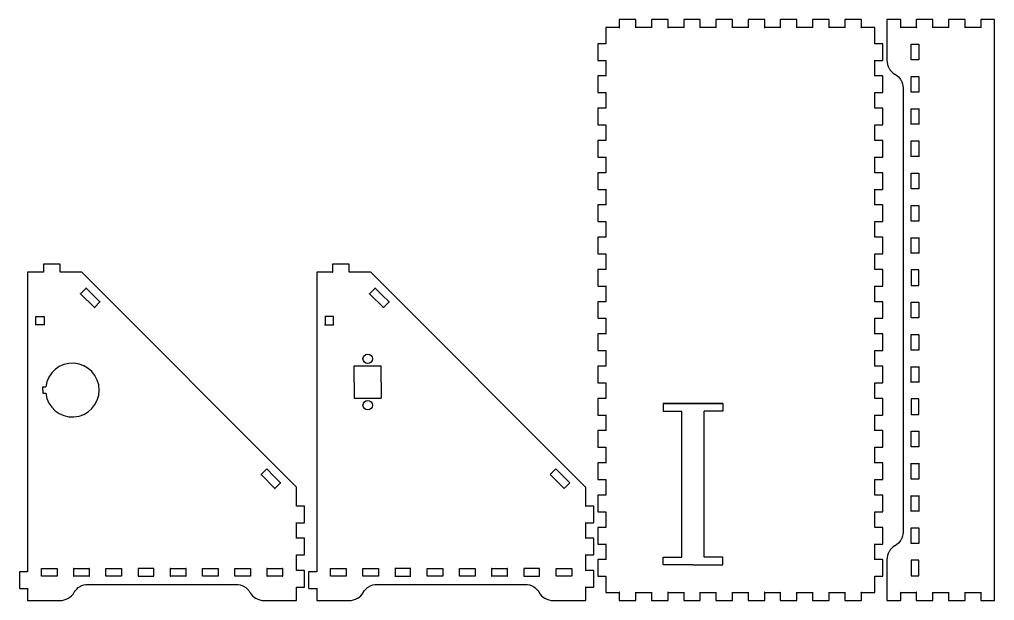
# Model space of a CAD drawing. Header units: millimetres. Extents: x 10 to 778, y 22 to 238.
# Drawn here: x 10.3 to 373.5, y 21.7 to 237.9 of the extents above; entities that cross this region are included whole.
import ezdxf

# ---------------------------------------------------------------- set-up
doc = ezdxf.new("R2010")
doc.units = ezdxf.units.MM
doc.layers.get('0').update_dxf_attribs({"linetype": 'CONTINUOUS'})

msp = doc.modelspace()

# ---------------------------------------------------------------- linework, layer by layer
for p, q in [((135, 109.07), (145, 109.07)), ((135, 103), (135, 109.07)), ((145, 103), (145, 109.07)), ((135, 103), (135, 97.02)), ((145, 103), (145, 97.02)), ((19, 100), (19, 101.2)), ((19, 101.2), (20.07, 101.2)), ((19, 99.98), (19, 100.02)), ((19, 100), (19, 98.8)), ((19, 98.8), (20.07, 98.8)), ((134.93, 97.02), (145, 97.02)), ((250, 95), (272.3, 95)), ((250, 95), (250, 92.2)), ((272.3, 95), (250, 95)), ((272.3, 95), (272.3, 92.2)), ((250, 92.2), (257, 92.2)), ((257, 37.8), (257, 92.2)), ((265.3, 37.8), (265.3, 92.2)), ((272.3, 92.2), (265.3, 92.2)), ((250, 35), (250, 37.8)), ((250, 37.8), (257, 37.8)), ((272.3, 37.8), (265.3, 37.8)), ((272.3, 35), (272.3, 37.8)), ((261.15, 35), (250, 35)), ((261.15, 35), (272.3, 35))]:
    msp.add_line(p, q)
for points in [[(228.7, 186.7), (228.7, 180.9), (225.8, 180.9), (225.78, 180.9), (225.73, 180.87), (225.7, 180.82), (225.7, 180.8), (225.7, 174.8), (225.7, 174.78), (225.73, 174.73), (225.78, 174.7), (225.8, 174.7), (228.7, 174.7), (228.7, 168.9), (225.8, 168.9), (225.78, 168.9), (225.73, 168.87), (225.7, 168.82), (225.7, 168.8), (225.7, 162.8), (225.7, 162.78), (225.73, 162.73), (225.78, 162.7), (225.8, 162.7), (228.7, 162.7), (228.7, 162.71), (228.71, 162.74), (228.74, 162.74), (228.74, 162.72), (228.71, 162.7), (228.7, 162.7), (228.7, 156.9), (225.8, 156.9), (225.78, 156.9), (225.73, 156.87), (225.7, 156.82), (225.7, 156.8), (225.7, 150.8), (225.7, 150.78), (225.73, 150.73), (225.78, 150.7), (225.8, 150.7), (228.7, 150.7), (228.7, 144.9), (225.8, 144.9), (225.78, 144.9), (225.73, 144.87), (225.7, 144.82), (225.7, 144.8), (225.7, 138.8), (225.7, 138.78), (225.73, 138.73), (225.78, 138.7), (225.8, 138.7), (228.7, 138.7), (228.7, 138.71), (228.71, 138.74), (228.74, 138.74), (228.74, 138.72), (228.71, 138.7), (228.7, 138.7), (228.7, 132.9), (228.71, 132.9), (228.74, 132.89), (228.74, 132.86), (228.71, 132.86), (228.7, 132.89), (228.7, 132.9), (225.8, 132.9), (225.78, 132.9), (225.73, 132.87), (225.7, 132.82), (225.7, 132.8), (225.7, 126.8), (225.7, 126.78), (225.73, 126.73), (225.78, 126.7), (225.8, 126.7), (228.7, 126.7), (228.7, 120.9), (225.8, 120.9), (225.78, 120.9), (225.73, 120.87), (225.7, 120.82), (225.7, 120.8), (225.7, 114.8), (225.7, 114.78), (225.73, 114.73), (225.78, 114.7), (225.8, 114.7), (228.7, 114.7), (228.7, 108.9), (225.8, 108.9), (225.78, 108.9), (225.73, 108.87), (225.7, 108.82), (225.7, 108.8), (225.7, 102.8), (225.7, 102.78), (225.73, 102.73), (225.78, 102.7), (225.8, 102.7), (228.7, 102.7), (228.7, 96.9), (228.7, 96.89), (228.71, 96.86), (228.74, 96.86), (228.74, 96.89), (228.71, 96.9), (228.7, 96.9), (225.8, 96.9), (225.78, 96.9), (225.73, 96.87), (225.7, 96.82), (225.7, 96.8), (225.7, 90.8), (225.7, 90.78), (225.73, 90.73), (225.78, 90.7), (225.8, 90.7), (228.7, 90.7), (228.7, 84.9), (228.71, 84.9), (228.74, 84.89), (228.74, 84.86), (228.71, 84.86), (228.7, 84.89), (228.7, 84.9), (225.8, 84.9), (225.78, 84.9), (225.73, 84.87), (225.7, 84.82), (225.7, 84.8), (225.7, 78.8), (225.7, 78.78), (225.73, 78.73), (225.78, 78.7), (225.8, 78.7), (228.7, 78.7), (228.7, 78.71), (228.71, 78.74), (228.74, 78.74), (228.74, 78.72), (228.71, 78.7), (228.7, 78.7), (228.7, 72.9), (228.71, 72.9), (228.74, 72.89), (228.74, 72.86), (228.71, 72.86), (228.7, 72.89), (228.7, 72.9), (225.8, 72.9), (225.78, 72.9), (225.73, 72.87), (225.7, 72.82), (225.7, 72.8), (225.7, 66.8), (225.7, 66.78), (225.73, 66.73), (225.78, 66.7), (225.8, 66.7), (228.7, 66.7), (228.7, 60.9), (228.71, 60.9), (228.74, 60.89), (228.74, 60.86), (228.71, 60.86), (228.7, 60.89), (228.7, 60.9), (225.8, 60.9), (225.78, 60.9), (225.73, 60.87), (225.7, 60.82), (225.7, 60.8), (225.7, 54.8), (225.7, 54.78), (225.73, 54.73), (225.78, 54.7), (225.8, 54.7), (228.7, 54.7), (228.71, 54.7), (228.74, 54.72), (228.74, 54.74), (228.71, 54.74), (228.7, 54.71), (228.7, 54.7), (228.7, 48.9), (228.7, 48.89), (228.71, 48.86), (228.74, 48.86), (228.74, 48.89), (228.71, 48.9), (228.7, 48.9), (225.8, 48.9), (225.78, 48.9), (225.73, 48.87), (225.7, 48.82), (225.7, 48.8), (225.7, 42.8), (225.7, 42.78), (225.73, 42.73), (225.78, 42.7), (225.8, 42.7), (228.7, 42.7), (228.7, 42.71), (228.71, 42.74), (228.74, 42.74), (228.74, 42.72), (228.71, 42.7), (228.7, 42.7), (228.7, 36.9), (228.71, 36.9), (228.74, 36.89), (228.74, 36.86), (228.71, 36.86), (228.7, 36.89), (228.7, 36.9), (225.8, 36.9), (225.78, 36.9), (225.73, 36.87), (225.7, 36.82), (225.7, 36.8), (225.7, 30.8), (225.7, 30.78), (225.73, 30.73), (225.78, 30.7), (225.8, 30.7), (228.7, 30.7), (228.7, 24.8), (228.7, 24.78), (228.73, 24.73), (228.78, 24.7), (228.8, 24.7), (233.7, 24.7), (233.7, 21.8), (233.7, 21.78), (233.73, 21.73), (233.78, 21.7), (233.8, 21.7), (239.8, 21.7), (239.82, 21.7), (239.87, 21.73), (239.9, 21.78), (239.9, 21.8), (239.9, 24.7), (239.9, 24.71), (239.89, 24.74), (239.86, 24.74), (239.86, 24.72), (239.89, 24.7), (239.9, 24.7), (245.7, 24.7), (245.7, 21.8), (245.7, 21.78), (245.73, 21.73), (245.78, 21.7), (245.8, 21.7), (251.8, 21.7), (251.82, 21.7), (251.87, 21.73), (251.9, 21.78), (251.9, 21.8), (251.9, 24.7), (251.9, 24.71), (251.89, 24.74), (251.86, 24.74), (251.86, 24.72), (251.89, 24.7), (251.9, 24.7), (257.7, 24.7), (257.7, 21.8), (257.7, 21.78), (257.73, 21.73), (257.78, 21.7), (257.8, 21.7), (263.8, 21.7), (263.82, 21.7), (263.87, 21.73), (263.9, 21.78), (263.9, 21.8), (263.9, 24.7), (263.9, 24.71), (263.88, 24.74), (263.86, 24.74), (263.86, 24.72), (263.89, 24.7), (263.9, 24.7), (269.7, 24.7), (269.7, 24.71), (269.71, 24.74), (269.74, 24.74), (269.74, 24.72), (269.71, 24.7), (269.7, 24.7), (269.7, 21.8), (269.7, 21.78), (269.73, 21.73), (269.78, 21.7), (269.8, 21.7), (275.8, 21.7), (275.82, 21.7), (275.87, 21.73), (275.9, 21.78), (275.9, 21.8), (275.9, 24.7), (281.7, 24.7), (281.71, 24.7), (281.74, 24.72), (281.74, 24.74), (281.71, 24.74), (281.7, 24.71), (281.7, 24.7), (281.7, 21.8), (281.7, 21.78), (281.73, 21.73), (281.78, 21.7), (281.8, 21.7), (287.8, 21.7), (287.82, 21.7), (287.87, 21.73), (287.9, 21.78), (287.9, 21.8), (287.9, 24.7), (293.7, 24.7), (293.71, 24.7), (293.74, 24.72), (293.74, 24.74), (293.71, 24.74), (293.7, 24.71), (293.7, 24.7), (293.7, 21.8), (293.7, 21.78), (293.73, 21.73), (293.78, 21.7), (293.8, 21.7), (299.8, 21.7), (299.82, 21.7), (299.87, 21.73), (299.9, 21.78), (299.9, 21.8), (299.9, 24.7), (299.89, 24.7), (299.86, 24.72), (299.86, 24.74), (299.88, 24.74), (299.9, 24.71), (299.9, 24.7), (305.7, 24.7), (305.7, 24.71), (305.71, 24.74), (305.74, 24.74), (305.74, 24.72), (305.71, 24.7), (305.7, 24.7), (305.7, 21.8), (305.7, 21.78), (305.73, 21.73), (305.78, 21.7), (305.8, 21.7), (311.8, 21.7), (311.82, 21.7), (311.87, 21.73), (311.9, 21.78), (311.9, 21.8), (311.9, 24.7), (311.9, 24.71), (311.88, 24.74), (311.86, 24.74), (311.86, 24.72), (311.89, 24.7), (311.9, 24.7), (317.7, 24.7), (317.71, 24.7), (317.74, 24.72), (317.74, 24.74), (317.71, 24.74), (317.7, 24.71), (317.7, 24.7), (317.7, 21.8), (317.7, 21.78), (317.73, 21.73), (317.78, 21.7), (317.8, 21.7), (323.8, 21.7), (323.82, 21.7), (323.87, 21.73), (323.9, 21.78), (323.9, 21.8), (323.9, 24.7), (323.89, 24.7), (323.86, 24.72), (323.86, 24.74), (323.88, 24.74), (323.9, 24.71), (323.9, 24.7), (328.8, 24.7), (328.82, 24.7), (328.87, 24.73), (328.9, 24.78), (328.9, 24.8), (328.9, 30.7), (328.89, 30.7), (328.86, 30.72), (328.86, 30.74), (328.88, 30.74), (328.9, 30.71), (328.9, 30.7), (331.8, 30.7), (331.82, 30.7), (331.87, 30.73), (331.9, 30.78), (331.9, 30.8), (331.9, 36.8), (331.9, 36.82), (331.87, 36.87), (331.82, 36.9), (331.8, 36.9), (328.9, 36.9), (328.9, 36.89), (328.88, 36.86), (328.86, 36.86), (328.86, 36.89), (328.89, 36.9), (328.9, 36.9), (328.9, 42.7), (328.89, 42.7), (328.86, 42.72), (328.86, 42.74), (328.88, 42.74), (328.9, 42.71), (328.9, 42.7), (331.8, 42.7), (331.82, 42.7), (331.87, 42.73), (331.9, 42.78), (331.9, 42.8), (331.9, 48.8), (331.9, 48.82), (331.87, 48.87), (331.82, 48.9), (331.8, 48.9), (328.9, 48.9), (328.89, 48.9), (328.86, 48.89), (328.86, 48.86), (328.88, 48.86), (328.9, 48.89), (328.9, 48.9), (328.9, 54.7), (331.8, 54.7), (331.82, 54.7), (331.87, 54.73), (331.9, 54.78), (331.9, 54.8), (331.9, 60.8), (331.9, 60.82), (331.87, 60.87), (331.82, 60.9), (331.8, 60.9), (328.9, 60.9), (328.9, 60.89), (328.88, 60.86), (328.86, 60.86), (328.86, 60.89), (328.89, 60.9), (328.9, 60.9), (328.9, 66.7), (328.89, 66.7), (328.86, 66.71), (328.86, 66.74), (328.88, 66.74), (328.9, 66.71), (328.9, 66.7), (331.8, 66.7), (331.82, 66.7), (331.87, 66.73), (331.9, 66.78), (331.9, 66.8), (331.9, 72.8), (331.9, 72.82), (331.87, 72.87), (331.82, 72.9), (331.8, 72.9), (328.9, 72.9), (328.9, 78.7), (328.9, 78.71), (328.88, 78.74), (328.86, 78.74), (328.86, 78.72), (328.89, 78.7), (328.9, 78.7), (331.8, 78.7), (331.82, 78.7), (331.87, 78.73), (331.9, 78.78), (331.9, 78.8), (331.9, 84.8), (331.9, 84.82), (331.87, 84.87), (331.82, 84.9), (331.8, 84.9), (328.9, 84.9), (328.9, 84.89), (328.88, 84.86), (328.86, 84.86), (328.86, 84.89), (328.89, 84.9), (328.9, 84.9), (328.9, 90.7), (328.9, 90.71), (328.88, 90.74), (328.86, 90.74), (328.86, 90.72), (328.89, 90.7), (328.9, 90.7), (331.8, 90.7), (331.82, 90.7), (331.87, 90.73), (331.9, 90.78), (331.9, 90.8), (331.9, 96.8), (331.9, 96.82), (331.87, 96.87), (331.82, 96.9), (331.8, 96.9), (328.9, 96.9), (328.9, 96.89), (328.88, 96.86), (328.86, 96.86), (328.86, 96.89), (328.89, 96.9), (328.9, 96.9), (328.9, 102.7), (328.9, 102.71), (328.88, 102.74), (328.86, 102.74), (328.86, 102.72), (328.89, 102.7), (328.9, 102.7), (331.8, 102.7), (331.82, 102.7), (331.87, 102.73), (331.9, 102.78), (331.9, 102.8), (331.9, 108.8), (331.9, 108.82), (331.87, 108.87), (331.82, 108.9), (331.8, 108.9), (328.9, 108.9), (328.9, 108.89), (328.88, 108.86), (328.86, 108.86), (328.86, 108.89), (328.89, 108.9), (328.9, 108.9), (328.9, 114.7), (328.9, 114.71), (328.88, 114.74), (328.86, 114.74), (328.86, 114.72), (328.89, 114.7), (328.9, 114.7), (331.8, 114.7), (331.82, 114.7), (331.87, 114.73), (331.9, 114.78), (331.9, 114.8), (331.9, 120.8), (331.9, 120.82), (331.87, 120.87), (331.82, 120.9), (331.8, 120.9), (328.9, 120.9), (328.9, 120.89), (328.88, 120.86), (328.86, 120.86), (328.86, 120.89), (328.89, 120.9), (328.9, 120.9), (328.9, 126.7), (331.8, 126.7), (331.82, 126.7), (331.87, 126.73), (331.9, 126.78), (331.9, 126.8), (331.9, 132.8), (331.9, 132.82), (331.87, 132.87), (331.82, 132.9), (331.8, 132.9), (328.9, 132.9), (328.9, 132.89), (328.88, 132.86), (328.86, 132.86), (328.86, 132.89), (328.89, 132.9), (328.9, 132.9), (328.9, 138.7), (331.8, 138.7), (331.82, 138.7), (331.87, 138.73), (331.9, 138.78), (331.9, 138.8), (331.9, 144.8), (331.9, 144.82), (331.87, 144.87), (331.82, 144.9), (331.8, 144.9), (328.9, 144.9), (328.89, 144.9), (328.86, 144.88), (328.86, 144.86), (328.88, 144.86), (328.9, 144.89), (328.9, 144.9), (328.9, 150.7), (331.8, 150.7), (331.82, 150.7), (331.87, 150.73), (331.9, 150.78), (331.9, 150.8), (331.9, 156.8), (331.9, 156.82), (331.87, 156.87), (331.82, 156.9), (331.8, 156.9), (328.9, 156.9), (328.89, 156.9), (328.86, 156.89), (328.86, 156.86), (328.88, 156.86), (328.9, 156.89), (328.9, 156.9), (328.9, 162.7), (328.89, 162.7), (328.86, 162.72), (328.86, 162.74), (328.88, 162.74), (328.9, 162.71), (328.9, 162.7), (331.8, 162.7), (331.82, 162.7), (331.87, 162.73), (331.9, 162.78), (331.9, 162.8), (331.9, 168.8), (331.9, 168.82), (331.87, 168.87), (331.82, 168.9), (331.8, 168.9), (328.9, 168.9), (328.9, 168.89), (328.88, 168.86), (328.86, 168.86), (328.86, 168.89), (328.89, 168.9), (328.9, 168.9), (328.9, 174.7), (331.8, 174.7), (331.82, 174.7), (331.87, 174.73), (331.9, 174.78), (331.9, 174.8), (331.9, 180.8), (331.9, 180.82), (331.87, 180.87), (331.82, 180.9), (331.8, 180.9), (328.9, 180.9), (328.9, 186.7), (331.8, 186.7), (331.82, 186.7), (331.87, 186.73), (331.9, 186.78), (331.9, 186.8), (331.9, 192.8), (331.9, 192.82), (331.87, 192.87), (331.82, 192.9), (331.8, 192.9), (328.9, 192.9), (328.89, 192.9), (328.86, 192.89), (328.86, 192.86), (328.88, 192.86), (328.9, 192.89), (328.9, 192.9), (328.9, 198.7), (331.8, 198.7), (331.82, 198.7), (331.87, 198.73), (331.9, 198.78), (331.9, 198.8), (331.9, 204.8), (331.9, 204.82), (331.87, 204.87), (331.82, 204.9), (331.8, 204.9), (328.9, 204.9), (328.9, 210.7), (328.89, 210.7), (328.86, 210.72), (328.86, 210.74), (328.88, 210.74), (328.9, 210.71), (328.9, 210.7), (331.8, 210.7), (331.82, 210.7), (331.87, 210.73), (331.9, 210.78), (331.9, 210.8), (331.9, 216.8), (331.9, 216.82), (331.87, 216.87), (331.82, 216.9), (331.8, 216.9), (328.9, 216.9), (328.9, 216.89), (328.88, 216.86), (328.86, 216.86), (328.86, 216.89), (328.89, 216.9), (328.9, 216.9), (328.9, 222.7), (328.9, 222.71), (328.88, 222.74), (328.86, 222.74), (328.86, 222.72), (328.89, 222.7), (328.9, 222.7), (331.8, 222.7), (331.82, 222.7), (331.87, 222.73), (331.9, 222.78), (331.9, 222.8), (331.9, 228.8), (331.9, 228.82), (331.87, 228.87), (331.82, 228.9), (331.8, 228.9), (328.9, 228.9), (328.9, 228.89), (328.88, 228.86), (328.86, 228.86), (328.86, 228.89), (328.89, 228.9), (328.9, 228.9), (328.9, 234.8), (328.9, 234.82), (328.87, 234.87), (328.82, 234.9), (328.8, 234.9), (323.9, 234.9), (323.9, 234.89), (323.88, 234.86), (323.86, 234.86), (323.86, 234.89), (323.89, 234.9), (323.9, 234.9), (323.9, 237.8), (323.9, 237.82), (323.87, 237.87), (323.82, 237.9), (323.8, 237.9), (317.8, 237.9), (317.78, 237.9), (317.73, 237.87), (317.7, 237.82), (317.7, 237.8), (317.7, 234.9), (317.7, 234.89), (317.71, 234.86), (317.74, 234.86), (317.74, 234.89), (317.71, 234.9), (317.7, 234.9), (311.9, 234.9), (311.89, 234.9), (311.86, 234.89), (311.86, 234.86), (311.88, 234.86), (311.9, 234.89), (311.9, 234.9), (311.9, 237.8), (311.9, 237.82), (311.87, 237.87), (311.82, 237.9), (311.8, 237.9), (305.8, 237.9), (305.78, 237.9), (305.73, 237.87), (305.7, 237.82), (305.7, 237.8), (305.7, 234.9), (305.7, 234.89), (305.71, 234.86), (305.74, 234.86), (305.74, 234.89), (305.71, 234.9), (305.7, 234.9), (299.9, 234.9), (299.89, 234.9), (299.86, 234.89), (299.86, 234.86), (299.88, 234.86), (299.9, 234.89), (299.9, 234.9), (299.9, 237.8), (299.9, 237.82), (299.87, 237.87), (299.82, 237.9), (299.8, 237.9), (293.8, 237.9), (293.78, 237.9), (293.73, 237.87), (293.7, 237.82), (293.7, 237.8), (293.7, 234.9), (293.7, 234.89), (293.71, 234.86), (293.74, 234.86), (293.74, 234.89), (293.71, 234.9), (293.7, 234.9), (287.9, 234.9), (287.9, 237.8), (287.9, 237.82), (287.87, 237.87), (287.82, 237.9), (287.8, 237.9), (281.8, 237.9), (281.78, 237.9), (281.73, 237.87), (281.7, 237.82), (281.7, 237.8), (281.7, 234.9), (275.9, 234.9), (275.9, 234.89), (275.88, 234.86), (275.86, 234.86), (275.86, 234.89), (275.89, 234.9), (275.9, 234.9), (275.9, 237.8), (275.9, 237.82), (275.87, 237.87), (275.82, 237.9), (275.8, 237.9), (269.8, 237.9), (269.78, 237.9), (269.73, 237.87), (269.7, 237.82), (269.7, 237.8), (269.7, 234.9), (263.9, 234.9), (263.9, 234.89), (263.88, 234.86), (263.86, 234.86), (263.86, 234.89), (263.89, 234.9), (263.9, 234.9), (263.9, 237.8), (263.9, 237.82), (263.87, 237.87), (263.82, 237.9), (263.8, 237.9), (257.8, 237.9), (257.78, 237.9), (257.73, 237.87), (257.7, 237.82), (257.7, 237.8), (257.7, 234.9), (251.9, 234.9), (251.89, 234.9), (251.86, 234.89), (251.86, 234.86), (251.89, 234.86), (251.9, 234.89), (251.9, 234.9), (251.9, 237.8), (251.9, 237.82), (251.87, 237.87), (251.82, 237.9), (251.8, 237.9), (245.8, 237.9), (245.78, 237.9), (245.73, 237.87), (245.7, 237.82), (245.7, 237.8), (245.7, 234.9), (239.9, 234.9), (239.9, 234.89), (239.89, 234.86), (239.86, 234.86), (239.86, 234.89), (239.89, 234.9), (239.9, 234.9), (239.9, 237.8), (239.9, 237.82), (239.87, 237.87), (239.82, 237.9), (239.8, 237.9), (233.8, 237.9), (233.78, 237.9), (233.73, 237.87), (233.7, 237.82), (233.7, 237.8), (233.7, 234.9), (233.7, 234.89), (233.71, 234.86), (233.74, 234.86), (233.74, 234.89), (233.71, 234.9), (233.7, 234.9), (228.8, 234.9), (228.78, 234.9), (228.73, 234.87), (228.7, 234.82), (228.7, 234.8), (228.7, 228.9), (228.71, 228.9), (228.74, 228.89), (228.74, 228.86), (228.71, 228.86), (228.7, 228.89), (228.7, 228.9), (225.8, 228.9), (225.78, 228.9), (225.73, 228.87), (225.7, 228.82), (225.7, 228.8), (225.7, 222.8), (225.7, 222.78), (225.73, 222.73), (225.78, 222.7), (225.8, 222.7), (228.7, 222.7), (228.71, 222.7), (228.74, 222.72), (228.74, 222.74), (228.71, 222.74), (228.7, 222.71), (228.7, 222.7), (228.7, 216.9), (225.8, 216.9), (225.78, 216.9), (225.73, 216.87), (225.7, 216.82), (225.7, 216.8), (225.7, 210.8), (225.7, 210.78), (225.73, 210.73), (225.78, 210.7), (225.8, 210.7), (228.7, 210.7), (228.7, 204.9), (228.7, 204.89), (228.71, 204.86), (228.74, 204.86), (228.74, 204.89), (228.71, 204.9), (228.7, 204.9), (225.8, 204.9), (225.78, 204.9), (225.73, 204.87), (225.7, 204.82), (225.7, 204.8), (225.7, 198.8), (225.7, 198.78), (225.73, 198.73), (225.78, 198.7), (225.8, 198.7), (228.7, 198.7), (228.7, 198.71), (228.71, 198.74), (228.74, 198.74), (228.74, 198.71), (228.71, 198.7), (228.7, 198.7), (228.7, 192.9), (225.8, 192.9), (225.78, 192.9), (225.73, 192.87), (225.7, 192.82), (225.7, 192.8), (225.7, 186.8), (225.7, 186.78), (225.73, 186.73), (225.78, 186.7), (225.8, 186.7)], [(344.34, 24.7), (344.34, 21.8), (344.34, 21.78), (344.37, 21.73), (344.42, 21.7), (344.44, 21.7), (350.44, 21.7), (350.46, 21.7), (350.51, 21.73), (350.54, 21.78), (350.54, 21.8), (350.54, 24.7), (356.34, 24.7), (356.35, 24.7), (356.38, 24.72), (356.38, 24.74), (356.36, 24.74), (356.34, 24.71), (356.34, 24.7), (356.34, 21.8), (356.34, 21.78), (356.37, 21.73), (356.42, 21.7), (356.44, 21.7), (362.44, 21.7), (362.45, 21.7), (362.51, 21.73), (362.54, 21.78), (362.54, 21.8), (362.54, 24.7), (362.53, 24.7), (362.5, 24.72), (362.5, 24.74), (362.52, 24.74), (362.54, 24.71), (362.54, 24.7), (368.34, 24.7), (368.34, 21.8), (368.34, 21.78), (368.37, 21.73), (368.42, 21.7), (368.44, 21.7), (373.38, 21.7), (373.39, 21.7), (373.45, 21.73), (373.48, 21.78), (373.48, 21.8), (373.48, 24.8), (373.48, 234.8), (373.48, 237.8), (373.48, 237.82), (373.45, 237.87), (373.39, 237.9), (373.38, 237.9), (368.44, 237.9), (368.42, 237.9), (368.37, 237.87), (368.34, 237.82), (368.34, 237.8), (368.34, 234.9), (362.54, 234.9), (362.54, 234.89), (362.52, 234.86), (362.5, 234.86), (362.5, 234.89), (362.53, 234.9), (362.54, 234.9), (362.54, 237.8), (362.54, 237.82), (362.51, 237.87), (362.45, 237.9), (362.44, 237.9), (356.44, 237.9), (356.42, 237.9), (356.37, 237.87), (356.34, 237.82), (356.34, 237.8), (356.34, 234.9), (356.35, 234.9), (356.38, 234.89), (356.38, 234.86), (356.36, 234.86), (356.34, 234.89), (356.34, 234.9), (350.54, 234.9), (350.54, 234.89), (350.53, 234.86), (350.5, 234.86), (350.5, 234.89), (350.53, 234.9), (350.54, 234.9), (350.54, 237.8), (350.54, 237.82), (350.51, 237.87), (350.46, 237.9), (350.44, 237.9), (344.44, 237.9), (344.42, 237.9), (344.37, 237.87), (344.34, 237.82), (344.34, 237.8), (344.34, 234.9), (344.35, 234.9), (344.38, 234.89), (344.38, 234.86), (344.35, 234.86), (344.34, 234.89), (344.34, 234.9), (338.54, 234.9), (338.54, 237.8), (338.54, 237.82), (338.51, 237.87), (338.46, 237.9), (338.44, 237.9), (333.5, 237.9), (333.48, 237.9), (333.43, 237.87), (333.4, 237.82), (333.4, 237.8), (333.4, 234.8), (333.4, 222.8), (333.4, 222.6), (333.45, 222), (333.61, 221.22), (333.86, 220.47), (334.12, 219.92), (334.22, 219.75), (334.32, 219.58), (334.66, 219.09), (335.19, 218.49), (335.79, 217.96), (336.28, 217.62), (336.45, 217.52), (336.62, 217.42), (337.09, 217.09), (337.67, 216.58), (338.18, 216), (338.51, 215.53), (338.61, 215.36), (338.7, 215.19), (338.95, 214.66), (339.2, 213.94), (339.35, 213.18), (339.4, 212.6), (339.4, 212.41), (339.4, 47.19), (339.4, 47), (339.35, 46.42), (339.2, 45.67), (338.95, 44.94), (338.7, 44.41), (338.61, 44.24), (338.51, 44.08), (338.18, 43.6), (337.67, 43.02), (337.09, 42.51), (336.62, 42.18), (336.45, 42.08), (336.28, 41.98), (335.79, 41.64), (335.19, 41.11), (334.66, 40.52), (334.32, 40.02), (334.22, 39.85), (334.12, 39.68), (333.86, 39.13), (333.61, 38.38), (333.45, 37.6), (333.4, 37), (333.4, 36.8), (333.4, 24.8), (333.4, 21.8), (333.4, 21.78), (333.43, 21.73), (333.48, 21.7), (333.5, 21.7), (338.44, 21.7), (338.46, 21.7), (338.51, 21.73), (338.54, 21.78), (338.54, 21.8), (338.54, 24.7)], [(245.71, 234.9), (245.7, 234.9), (245.7, 234.89), (245.71, 234.86), (245.74, 234.86), (245.74, 234.89)], [(257.71, 234.9), (257.7, 234.9), (257.7, 234.89), (257.71, 234.86), (257.74, 234.86), (257.74, 234.89)], [(269.71, 234.9), (269.7, 234.9), (269.7, 234.89), (269.71, 234.86), (269.74, 234.86), (269.74, 234.89)], [(281.74, 234.86), (281.74, 234.89), (281.71, 234.9), (281.7, 234.9), (281.7, 234.89), (281.71, 234.86)], [(287.89, 234.9), (287.86, 234.89), (287.86, 234.86), (287.88, 234.86), (287.9, 234.89), (287.9, 234.9)], [(338.5, 234.89), (338.5, 234.86), (338.52, 234.86), (338.54, 234.89), (338.54, 234.9), (338.53, 234.9)], [(368.34, 234.89), (368.35, 234.86), (368.38, 234.86), (368.38, 234.89), (368.35, 234.9), (368.34, 234.9)], [(342.5, 228.7), (342.5, 228.71), (342.49, 228.74), (342.46, 228.74), (342.46, 228.71), (342.49, 228.7)], [(342.5, 225.8), (342.5, 228.7), (345.3, 228.7), (345.31, 228.7), (345.34, 228.71), (345.34, 228.74), (345.31, 228.74), (345.3, 228.71), (345.3, 228.7), (345.3, 222.9), (345.3, 222.89), (345.31, 222.86), (345.34, 222.86), (345.34, 222.89), (345.31, 222.9), (345.3, 222.9), (342.5, 222.9)], [(342.46, 222.86), (342.49, 222.86), (342.5, 222.89), (342.5, 222.9), (342.49, 222.9), (342.46, 222.89)], [(228.7, 216.89), (228.71, 216.86), (228.74, 216.86), (228.74, 216.89), (228.71, 216.9), (228.7, 216.9)], [(342.5, 216.71), (342.49, 216.74), (342.46, 216.74), (342.46, 216.72), (342.49, 216.7), (342.5, 216.7)], [(342.49, 210.86), (342.5, 210.89), (342.5, 210.9), (342.5, 213.8), (342.5, 216.7), (345.3, 216.7), (345.3, 210.9), (345.3, 210.89), (345.31, 210.86), (345.34, 210.86), (345.34, 210.89), (345.31, 210.9), (345.3, 210.9), (342.5, 210.9), (342.49, 210.9), (342.46, 210.89), (342.46, 210.86)], [(345.34, 216.72), (345.34, 216.74), (345.31, 216.74), (345.3, 216.71), (345.3, 216.7), (345.31, 216.7)], [(228.74, 210.74), (228.71, 210.74), (228.7, 210.71), (228.7, 210.7), (228.71, 210.7), (228.74, 210.72)], [(328.9, 204.9), (328.89, 204.9), (328.86, 204.89), (328.86, 204.86), (328.88, 204.86), (328.9, 204.89)], [(342.5, 204.71), (342.49, 204.74), (342.46, 204.74), (342.46, 204.72), (342.49, 204.7), (342.5, 204.7), (345.3, 204.7), (345.31, 204.7), (345.34, 204.72), (345.34, 204.74), (345.31, 204.74), (345.3, 204.71), (345.3, 204.7), (345.3, 198.9), (342.5, 198.9), (342.5, 198.89), (342.49, 198.86), (342.46, 198.86), (342.46, 198.89), (342.49, 198.9), (342.5, 198.9), (342.5, 201.8), (342.5, 204.7)], [(328.88, 198.74), (328.86, 198.74), (328.86, 198.71), (328.89, 198.7), (328.9, 198.7), (328.9, 198.71)], [(345.31, 198.9), (345.3, 198.9), (345.3, 198.89), (345.31, 198.86), (345.34, 198.86), (345.34, 198.89)], [(228.71, 192.86), (228.74, 192.86), (228.74, 192.89), (228.71, 192.9), (228.7, 192.9), (228.7, 192.89)], [(342.46, 192.74), (342.46, 192.71), (342.49, 192.7), (342.5, 192.7), (342.5, 192.71), (342.49, 192.74)], [(345.3, 186.9), (342.5, 186.9), (342.5, 189.8), (342.5, 192.7), (345.3, 192.7)], [(345.3, 192.71), (345.3, 192.7), (345.31, 192.7), (345.34, 192.71), (345.34, 192.74), (345.31, 192.74)], [(228.7, 186.71), (228.7, 186.7), (228.71, 186.7), (228.74, 186.72), (228.74, 186.74), (228.71, 186.74)], [(328.88, 186.74), (328.86, 186.74), (328.86, 186.72), (328.89, 186.7), (328.9, 186.7), (328.9, 186.71)], [(342.46, 186.86), (342.49, 186.86), (342.5, 186.89), (342.5, 186.9), (342.49, 186.9), (342.46, 186.89)], [(345.34, 186.89), (345.31, 186.9), (345.3, 186.9), (345.3, 186.89), (345.31, 186.86), (345.34, 186.86)], [(228.7, 180.89), (228.71, 180.86), (228.74, 180.86), (228.74, 180.88), (228.71, 180.9), (228.7, 180.9)], [(328.86, 180.88), (328.86, 180.86), (328.88, 180.86), (328.9, 180.89), (328.9, 180.9), (328.89, 180.9)], [(342.5, 180.7), (342.5, 180.71), (342.49, 180.74), (342.46, 180.74), (342.46, 180.72), (342.49, 180.7)], [(342.5, 177.8), (342.5, 180.7), (345.3, 180.7), (345.3, 180.71), (345.31, 180.74), (345.34, 180.74), (345.34, 180.72), (345.31, 180.7), (345.3, 180.7), (345.3, 174.9), (345.3, 174.89), (345.31, 174.86), (345.34, 174.86), (345.34, 174.89), (345.31, 174.9), (345.3, 174.9), (342.5, 174.9)], [(228.71, 174.74), (228.7, 174.71), (228.7, 174.7), (228.71, 174.7), (228.74, 174.72), (228.74, 174.74)], [(328.86, 174.74), (328.86, 174.72), (328.89, 174.7), (328.9, 174.7), (328.9, 174.71), (328.88, 174.74)], [(342.49, 174.86), (342.5, 174.89), (342.5, 174.9), (342.49, 174.9), (342.46, 174.89), (342.46, 174.86)], [(228.7, 168.9), (228.7, 168.89), (228.71, 168.86), (228.74, 168.86), (228.74, 168.89), (228.71, 168.9)], [(345.3, 168.7), (345.3, 162.9), (342.5, 162.9), (342.5, 162.89), (342.49, 162.86), (342.46, 162.86), (342.46, 162.89), (342.49, 162.9), (342.5, 162.9), (342.5, 165.8), (342.5, 168.7), (342.5, 168.71), (342.49, 168.74), (342.46, 168.74), (342.46, 168.72), (342.49, 168.7), (342.5, 168.7)], [(345.31, 168.7), (345.34, 168.72), (345.34, 168.74), (345.31, 168.74), (345.3, 168.71), (345.3, 168.7)], [(345.31, 162.9), (345.3, 162.9), (345.3, 162.89), (345.31, 162.86), (345.34, 162.86), (345.34, 162.89)], [(228.74, 156.86), (228.74, 156.89), (228.71, 156.9), (228.7, 156.9), (228.7, 156.89), (228.71, 156.86)], [(342.5, 150.9), (342.5, 153.8), (342.5, 156.7), (342.5, 156.71), (342.49, 156.74), (342.46, 156.74), (342.46, 156.71), (342.49, 156.7), (342.5, 156.7), (345.3, 156.7), (345.3, 150.9), (342.5, 150.9), (342.49, 150.9), (342.46, 150.89), (342.46, 150.86), (342.49, 150.86), (342.5, 150.89)], [(345.34, 156.74), (345.31, 156.74), (345.3, 156.71), (345.3, 156.7), (345.31, 156.7), (345.34, 156.71)], [(228.7, 150.7), (228.71, 150.7), (228.74, 150.72), (228.74, 150.74), (228.71, 150.74), (228.7, 150.71)], [(328.89, 150.7), (328.9, 150.7), (328.9, 150.71), (328.88, 150.74), (328.86, 150.74), (328.86, 150.72)], [(345.31, 150.9), (345.3, 150.9), (345.3, 150.89), (345.31, 150.86), (345.34, 150.86), (345.34, 150.89)], [(25.36, 146.9), (25.34, 146.9), (19.34, 146.9), (19.32, 146.9), (19.27, 146.87), (19.24, 146.82), (19.24, 146.8), (19.24, 143.9), (19.25, 143.9), (19.28, 143.89), (19.28, 143.86), (19.25, 143.86), (19.24, 143.89), (19.24, 143.9), (13.4, 143.9), (13.38, 143.9), (13.33, 143.87), (13.3, 143.82), (13.3, 143.8), (13.3, 36.8), (13.3, 32.4), (13.31, 32.4), (13.34, 32.39), (13.34, 32.36), (13.31, 32.36), (13.3, 32.39), (13.3, 32.4), (10.4, 32.4), (10.38, 32.4), (10.33, 32.37), (10.3, 32.32), (10.3, 32.3), (10.3, 26.3), (10.3, 26.28), (10.33, 26.23), (10.38, 26.2), (10.4, 26.2), (13.3, 26.2), (13.3, 26.21), (13.31, 26.24), (13.34, 26.24), (13.34, 26.22), (13.31, 26.2), (13.3, 26.2), (13.3, 21.8), (13.3, 21.78), (13.33, 21.73), (13.38, 21.7), (13.4, 21.7), (25.4, 21.7), (25.6, 21.7), (26.2, 21.75), (26.98, 21.91), (27.73, 22.16), (28.28, 22.42), (28.45, 22.52), (28.62, 22.62), (29.11, 22.96), (29.71, 23.49), (30.24, 24.09), (30.58, 24.58), (30.68, 24.75), (30.78, 24.92), (31.11, 25.39), (31.62, 25.97), (32.2, 26.48), (32.67, 26.81), (32.84, 26.91), (33.01, 27.01), (33.54, 27.25), (34.26, 27.5), (35.02, 27.65), (35.6, 27.7), (35.79, 27.7), (91.01, 27.7), (91.2, 27.7), (91.78, 27.65), (92.53, 27.5), (93.26, 27.25), (93.79, 27.01), (93.96, 26.91), (94.12, 26.81), (94.6, 26.48), (95.18, 25.97), (95.69, 25.39), (96.02, 24.92), (96.12, 24.75), (96.22, 24.58), (96.56, 24.09), (97.09, 23.49), (97.68, 22.96), (98.18, 22.62), (98.35, 22.52), (98.52, 22.42), (99.07, 22.16), (99.82, 21.91), (100.6, 21.75), (101.2, 21.7), (101.4, 21.7), (113.4, 21.7), (113.42, 21.7), (113.47, 21.73), (113.5, 21.78), (113.5, 21.8), (113.5, 26.64), (113.49, 26.64), (113.46, 26.65), (113.46, 26.68), (113.48, 26.68), (113.5, 26.65), (113.5, 26.64), (116.4, 26.64), (116.42, 26.64), (116.47, 26.67), (116.5, 26.72), (116.5, 26.74), (116.5, 32.74), (116.5, 32.76), (116.47, 32.81), (116.42, 32.84), (116.4, 32.84), (113.5, 32.84), (113.49, 32.84), (113.46, 32.83), (113.46, 32.8), (113.48, 32.8), (113.5, 32.83), (113.5, 32.84), (113.5, 38.64), (113.49, 38.64), (113.46, 38.65), (113.46, 38.68), (113.48, 38.68), (113.5, 38.65), (113.5, 38.64), (116.4, 38.64), (116.42, 38.64), (116.47, 38.67), (116.5, 38.72), (116.5, 38.74), (116.5, 44.74), (116.5, 44.76), (116.47, 44.81), (116.42, 44.84), (116.4, 44.84), (113.5, 44.84), (113.49, 44.84), (113.46, 44.83), (113.46, 44.8), (113.48, 44.8), (113.5, 44.83), (113.5, 44.84), (113.5, 50.64), (113.49, 50.64), (113.46, 50.66), (113.46, 50.68), (113.48, 50.68), (113.5, 50.65), (113.5, 50.64), (116.4, 50.64), (116.42, 50.64), (116.47, 50.67), (116.5, 50.72), (116.5, 50.74), (116.5, 56.74), (116.5, 56.76), (116.47, 56.81), (116.42, 56.84), (116.4, 56.84), (113.5, 56.84), (113.5, 61.68), (113.5, 63.8), (113.5, 63.82), (113.47, 63.87), (113.47, 63.87), (33.47, 143.87), (33.47, 143.88), (33.42, 143.9), (33.4, 143.9), (31.28, 143.9), (25.44, 143.9), (25.44, 143.89), (25.42, 143.86), (25.4, 143.86), (25.4, 143.89), (25.43, 143.9), (25.44, 143.9), (25.44, 146.8), (25.44, 146.82), (25.41, 146.87)], [(206.77, 22.16), (207.52, 21.91), (208.3, 21.75), (208.9, 21.7), (209.1, 21.7), (221.1, 21.7), (221.12, 21.7), (221.17, 21.73), (221.2, 21.78), (221.2, 21.8), (221.2, 26.64), (224.1, 26.64), (224.12, 26.64), (224.17, 26.67), (224.2, 26.72), (224.2, 26.74), (224.2, 32.74), (224.2, 32.76), (224.17, 32.81), (224.12, 32.84), (224.1, 32.84), (221.2, 32.84), (221.2, 38.64), (221.19, 38.64), (221.16, 38.65), (221.16, 38.68), (221.19, 38.68), (221.2, 38.65), (221.2, 38.64), (224.1, 38.64), (224.12, 38.64), (224.17, 38.67), (224.2, 38.72), (224.2, 38.74), (224.2, 44.74), (224.2, 44.76), (224.17, 44.81), (224.12, 44.84), (224.1, 44.84), (221.2, 44.84), (221.2, 50.64), (221.2, 50.65), (221.19, 50.68), (221.16, 50.68), (221.16, 50.66), (221.19, 50.64), (221.2, 50.64), (224.1, 50.64), (224.12, 50.64), (224.17, 50.67), (224.2, 50.72), (224.2, 50.74), (224.2, 56.74), (224.2, 56.76), (224.17, 56.81), (224.12, 56.84), (224.1, 56.84), (221.2, 56.84), (221.2, 61.68), (221.2, 63.8), (221.2, 63.82), (221.18, 63.87), (221.17, 63.87), (141.17, 143.87), (141.16, 143.88), (141.12, 143.9), (141.1, 143.9), (138.98, 143.9), (133.14, 143.9), (133.14, 146.8), (133.14, 146.82), (133.11, 146.87), (133.06, 146.9), (133.04, 146.9), (127.04, 146.9), (127.02, 146.9), (126.97, 146.87), (126.94, 146.82), (126.94, 146.8), (126.94, 143.9), (126.95, 143.9), (126.98, 143.89), (126.98, 143.86), (126.95, 143.86), (126.94, 143.89), (126.94, 143.9), (121.1, 143.9), (121.08, 143.9), (121.03, 143.87), (121, 143.82), (121, 143.8), (121, 36.8), (121, 32.4), (121, 32.39), (121.01, 32.36), (121.04, 32.36), (121.04, 32.39), (121.01, 32.4), (121, 32.4), (118.1, 32.4), (118.08, 32.4), (118.03, 32.37), (118, 32.32), (118, 32.3), (118, 26.3), (118, 26.28), (118.03, 26.23), (118.08, 26.2), (118.1, 26.2), (121, 26.2), (121, 21.8), (121, 21.78), (121.03, 21.73), (121.08, 21.7), (121.1, 21.7), (133.1, 21.7), (133.3, 21.7), (133.9, 21.75), (134.68, 21.91), (135.43, 22.16), (135.98, 22.42), (136.15, 22.52), (136.32, 22.62), (136.81, 22.96), (137.41, 23.49), (137.94, 24.09), (138.28, 24.58), (138.38, 24.75), (138.48, 24.92), (138.81, 25.39), (139.32, 25.97), (139.9, 26.48), (140.37, 26.81), (140.54, 26.91), (140.71, 27.01), (141.24, 27.25), (141.96, 27.5), (142.72, 27.65), (143.3, 27.7), (143.49, 27.7), (198.71, 27.7), (198.9, 27.7), (199.48, 27.65), (200.24, 27.5), (200.96, 27.25), (201.49, 27.01), (201.66, 26.91), (201.83, 26.81), (202.3, 26.48), (202.88, 25.97), (203.39, 25.39), (203.72, 24.92), (203.82, 24.75), (203.92, 24.58), (204.26, 24.09), (204.79, 23.49), (205.38, 22.96), (205.88, 22.62), (206.05, 22.52), (206.22, 22.42)], [(133.13, 143.9), (133.1, 143.89), (133.1, 143.86), (133.12, 143.86), (133.14, 143.89), (133.14, 143.9)], [(228.71, 144.86), (228.74, 144.86), (228.74, 144.88), (228.71, 144.9), (228.7, 144.9), (228.7, 144.89)], [(345.3, 144.71), (345.3, 144.7), (342.5, 144.7), (342.5, 144.71), (342.49, 144.74), (342.46, 144.74), (342.46, 144.72), (342.49, 144.7), (342.5, 144.7), (342.5, 141.8), (342.5, 138.9), (345.3, 138.9), (345.3, 138.89), (345.31, 138.86), (345.34, 138.86), (345.34, 138.88), (345.31, 138.9), (345.3, 138.9), (345.3, 144.7), (345.31, 144.7), (345.34, 144.72), (345.34, 144.74), (345.31, 144.74)], [(328.9, 138.71), (328.88, 138.74), (328.86, 138.74), (328.86, 138.72), (328.89, 138.7), (328.9, 138.7)], [(342.46, 138.88), (342.46, 138.86), (342.49, 138.86), (342.5, 138.89), (342.5, 138.9), (342.49, 138.9)], [(35.13, 137.99), (35.11, 138), (35.09, 137.99), (35.11, 137.96), (35.12, 137.95), (37.7, 135.37), (40.28, 132.79), (38.19, 130.7), (38.2, 130.69), (38.21, 130.66), (38.19, 130.65), (38.17, 130.66), (38.18, 130.69), (38.19, 130.7), (33.03, 135.86), (33.02, 135.85), (32.99, 135.84), (32.98, 135.86), (32.99, 135.88), (33.02, 135.87), (33.03, 135.86), (35.12, 137.95), (35.12, 137.96)], [(140.69, 135.84), (140.72, 135.85), (140.73, 135.86), (145.89, 130.7), (147.98, 132.79), (145.4, 135.37), (142.81, 137.95), (142.82, 137.96), (142.83, 137.99), (142.81, 138), (142.79, 137.99), (142.81, 137.96), (142.81, 137.95), (140.73, 135.86), (140.72, 135.87), (140.69, 135.88), (140.67, 135.86)], [(40.28, 132.78), (40.32, 132.77), (40.33, 132.79), (40.32, 132.81), (40.28, 132.79), (40.28, 132.79)], [(148.03, 132.79), (148.01, 132.81), (147.98, 132.79), (147.98, 132.79), (147.98, 132.78), (148.01, 132.77)], [(342.46, 132.72), (342.49, 132.7), (342.5, 132.7), (342.5, 132.71), (342.49, 132.74), (342.46, 132.74)], [(342.5, 129.8), (342.5, 132.7), (345.3, 132.7), (345.3, 126.9), (345.31, 126.9), (345.34, 126.89), (345.34, 126.86), (345.31, 126.86), (345.3, 126.89), (345.3, 126.9), (342.5, 126.9)], [(345.3, 132.7), (345.31, 132.7), (345.34, 132.72), (345.34, 132.74), (345.31, 132.74), (345.3, 132.71)], [(16.4, 127.36), (16.38, 127.39), (16.36, 127.39), (16.36, 127.36), (16.39, 127.35), (16.4, 127.35)], [(16.4, 125.8), (16.4, 127.35), (19.5, 127.35), (19.5, 127.36), (19.51, 127.39), (19.54, 127.39), (19.54, 127.36), (19.51, 127.35), (19.5, 127.35), (19.5, 124.25), (19.5, 124.24), (19.51, 124.21), (19.54, 124.21), (19.54, 124.24), (19.51, 124.25), (19.5, 124.25), (16.4, 124.25)], [(124.09, 127.35), (124.1, 127.35), (124.1, 125.8), (124.1, 124.25), (124.1, 124.24), (124.09, 124.21), (124.06, 124.21), (124.06, 124.24), (124.09, 124.25), (124.1, 124.25), (127.2, 124.25), (127.21, 124.25), (127.24, 124.24), (127.24, 124.21), (127.21, 124.21), (127.2, 124.24), (127.2, 124.25), (127.2, 127.35), (127.21, 127.35), (127.24, 127.36), (127.24, 127.39), (127.21, 127.39), (127.2, 127.36), (127.2, 127.35), (124.1, 127.35), (124.1, 127.36), (124.09, 127.39), (124.06, 127.39), (124.06, 127.36)], [(145.88, 130.69), (145.87, 130.66), (145.89, 130.65), (145.91, 130.66), (145.9, 130.69), (145.89, 130.7)], [(16.4, 124.24), (16.4, 124.25), (16.39, 124.25), (16.36, 124.24), (16.36, 124.21), (16.38, 124.21)], [(228.74, 126.72), (228.74, 126.74), (228.71, 126.74), (228.7, 126.71), (228.7, 126.7), (228.71, 126.7)], [(328.88, 126.74), (328.86, 126.74), (328.86, 126.72), (328.89, 126.7), (328.9, 126.7), (328.9, 126.71)], [(342.46, 126.89), (342.46, 126.86), (342.49, 126.86), (342.5, 126.89), (342.5, 126.9), (342.49, 126.9)], [(228.7, 120.9), (228.7, 120.89), (228.71, 120.86), (228.74, 120.86), (228.74, 120.89), (228.71, 120.9)], [(342.49, 120.7), (342.5, 120.7), (342.5, 120.71), (342.49, 120.74), (342.46, 120.74), (342.46, 120.72)], [(342.5, 120.7), (345.3, 120.7), (345.31, 120.7), (345.34, 120.72), (345.34, 120.74), (345.31, 120.74), (345.3, 120.71), (345.3, 120.7), (345.3, 114.9), (345.31, 114.9), (345.34, 114.89), (345.34, 114.86), (345.31, 114.86), (345.3, 114.89), (345.3, 114.9), (342.5, 114.9), (342.5, 114.89), (342.49, 114.86), (342.46, 114.86), (342.46, 114.89), (342.49, 114.9), (342.5, 114.9), (342.5, 117.8)], [(228.7, 114.7), (228.71, 114.7), (228.74, 114.72), (228.74, 114.74), (228.71, 114.74), (228.7, 114.71)], [(228.74, 108.89), (228.71, 108.9), (228.7, 108.9), (228.7, 108.89), (228.71, 108.86), (228.74, 108.86)], [(342.5, 108.7), (342.5, 108.71), (342.49, 108.74), (342.46, 108.74), (342.46, 108.72), (342.49, 108.7)], [(342.5, 108.7), (345.3, 108.7), (345.3, 102.9), (342.5, 102.9), (342.5, 105.8)], [(345.3, 108.7), (345.31, 108.7), (345.34, 108.72), (345.34, 108.74), (345.31, 108.74), (345.3, 108.71)], [(228.74, 102.74), (228.71, 102.74), (228.7, 102.71), (228.7, 102.7), (228.71, 102.7), (228.74, 102.72)], [(342.5, 102.89), (342.5, 102.9), (342.49, 102.9), (342.46, 102.89), (342.46, 102.86), (342.49, 102.86)], [(345.3, 102.89), (345.31, 102.86), (345.34, 102.86), (345.34, 102.89), (345.31, 102.9), (345.3, 102.9)], [(342.5, 90.89), (342.5, 90.9), (345.3, 90.9), (345.3, 96.7), (345.3, 96.71), (345.31, 96.74), (345.34, 96.74), (345.34, 96.71), (345.31, 96.7), (345.3, 96.7), (342.5, 96.7), (342.5, 93.8), (342.5, 90.9), (342.49, 90.9), (342.46, 90.89), (342.46, 90.86), (342.49, 90.86)], [(342.49, 96.7), (342.5, 96.7), (342.5, 96.71), (342.49, 96.74), (342.46, 96.74), (342.46, 96.71)], [(345.34, 90.89), (345.31, 90.9), (345.3, 90.9), (345.3, 90.89), (345.31, 90.86), (345.34, 90.86)], [(228.74, 90.72), (228.74, 90.74), (228.71, 90.74), (228.7, 90.71), (228.7, 90.7), (228.71, 90.7)], [(342.5, 84.7), (342.5, 84.71), (342.49, 84.74), (342.46, 84.74), (342.46, 84.72), (342.49, 84.7)], [(345.3, 78.9), (342.5, 78.9), (342.5, 81.8), (342.5, 84.7), (345.3, 84.7)], [(345.3, 84.71), (345.3, 84.7), (345.31, 84.7), (345.34, 84.72), (345.34, 84.74), (345.31, 84.74)], [(342.5, 78.9), (342.49, 78.9), (342.46, 78.89), (342.46, 78.86), (342.49, 78.86), (342.5, 78.89)], [(345.34, 78.89), (345.31, 78.9), (345.3, 78.9), (345.3, 78.89), (345.31, 78.86), (345.34, 78.86)], [(328.89, 72.9), (328.86, 72.89), (328.86, 72.86), (328.88, 72.86), (328.9, 72.89), (328.9, 72.9)], [(342.49, 72.74), (342.46, 72.74), (342.46, 72.71), (342.49, 72.7), (342.5, 72.7), (342.5, 72.71)], [(342.5, 72.7), (345.3, 72.7), (345.3, 72.71), (345.31, 72.74), (345.34, 72.74), (345.34, 72.71), (345.31, 72.7), (345.3, 72.7), (345.3, 66.9), (345.3, 66.89), (345.31, 66.86), (345.34, 66.86), (345.34, 66.89), (345.31, 66.9), (345.3, 66.9), (342.5, 66.9), (342.49, 66.9), (342.46, 66.89), (342.46, 66.86), (342.49, 66.86), (342.5, 66.89), (342.5, 66.9), (342.5, 69.8)], [(102.37, 70.72), (102.38, 70.69), (102.39, 70.68), (100.3, 68.59), (100.29, 68.58), (100.26, 68.57), (100.25, 68.59), (100.26, 68.61), (100.29, 68.6), (100.3, 68.59), (105.46, 63.43), (105.45, 63.42), (105.44, 63.39), (105.46, 63.38), (105.48, 63.39), (105.47, 63.42), (105.46, 63.43), (107.55, 65.51), (107.56, 65.51), (107.59, 65.5), (107.6, 65.51), (107.59, 65.54), (107.56, 65.52), (107.55, 65.51), (104.97, 68.1), (102.39, 70.68), (102.39, 70.69), (102.41, 70.72), (102.39, 70.73)], [(213.18, 63.39), (213.17, 63.42), (213.16, 63.43), (208, 68.59), (210.09, 70.68), (212.67, 68.1), (215.25, 65.51), (213.16, 63.43), (213.16, 63.42), (213.14, 63.39), (213.16, 63.38)], [(210.09, 70.68), (210.09, 70.69), (210.11, 70.72), (210.09, 70.73), (210.07, 70.72), (210.08, 70.69)], [(208, 68.59), (207.99, 68.6), (207.96, 68.61), (207.95, 68.59), (207.96, 68.57), (207.99, 68.58)], [(215.3, 65.51), (215.29, 65.54), (215.25, 65.52), (215.25, 65.51), (215.25, 65.51), (215.29, 65.5)], [(228.74, 66.74), (228.71, 66.74), (228.7, 66.71), (228.7, 66.7), (228.71, 66.7), (228.74, 66.71)], [(342.46, 60.74), (342.46, 60.71), (342.49, 60.7), (342.5, 60.7), (342.5, 60.71), (342.49, 60.74)], [(342.5, 57.8), (342.5, 60.7), (345.3, 60.7), (345.3, 54.9), (345.3, 54.89), (345.31, 54.86), (345.34, 54.86), (345.34, 54.89), (345.31, 54.9), (345.3, 54.9), (342.5, 54.9), (342.5, 54.89), (342.49, 54.86), (342.46, 54.86), (342.46, 54.89), (342.49, 54.9), (342.5, 54.9)], [(345.34, 60.74), (345.31, 60.74), (345.3, 60.71), (345.3, 60.7), (345.31, 60.7), (345.34, 60.71)], [(113.46, 56.82), (113.46, 56.8), (113.48, 56.8), (113.5, 56.83), (113.5, 56.84), (113.49, 56.84)], [(221.19, 56.8), (221.2, 56.83), (221.2, 56.84), (221.19, 56.84), (221.16, 56.82), (221.16, 56.8)], [(328.86, 54.74), (328.86, 54.72), (328.89, 54.7), (328.9, 54.7), (328.9, 54.71), (328.88, 54.74)], [(342.5, 48.7), (342.5, 48.71), (342.49, 48.74), (342.46, 48.74), (342.46, 48.72), (342.49, 48.7)], [(345.3, 42.9), (342.5, 42.9), (342.5, 42.89), (342.49, 42.86), (342.46, 42.86), (342.46, 42.89), (342.49, 42.9), (342.5, 42.9), (342.5, 45.8), (342.5, 48.7), (345.3, 48.7), (345.31, 48.7), (345.34, 48.72), (345.34, 48.74), (345.31, 48.74), (345.3, 48.71), (345.3, 48.7)], [(221.19, 44.84), (221.16, 44.83), (221.16, 44.8), (221.19, 44.8), (221.2, 44.83), (221.2, 44.84)], [(345.34, 42.89), (345.31, 42.9), (345.3, 42.9), (345.3, 42.89), (345.31, 42.86), (345.34, 42.86)], [(342.46, 36.72), (342.49, 36.7), (342.5, 36.7), (342.5, 33.8), (342.5, 30.9), (342.49, 30.9), (342.46, 30.89), (342.46, 30.86), (342.49, 30.86), (342.5, 30.89), (342.5, 30.9), (345.3, 30.9), (345.3, 30.89), (345.31, 30.86), (345.34, 30.86), (345.34, 30.89), (345.31, 30.9), (345.3, 30.9), (345.3, 36.7), (342.5, 36.7), (342.5, 36.71), (342.49, 36.74), (342.46, 36.74)], [(345.31, 36.7), (345.34, 36.72), (345.34, 36.74), (345.31, 36.74), (345.3, 36.71), (345.3, 36.7)], [(18.5, 30.8), (18.5, 33.6), (18.49, 33.6), (18.46, 33.61), (18.46, 33.64), (18.48, 33.64), (18.5, 33.61), (18.5, 33.6), (24.3, 33.6), (24.3, 33.61), (24.31, 33.64), (24.34, 33.64), (24.34, 33.61), (24.31, 33.6), (24.3, 33.6), (24.3, 30.8), (21.4, 30.8)], [(33.4, 30.8), (30.5, 30.8), (30.49, 30.8), (30.46, 30.79), (30.46, 30.76), (30.49, 30.76), (30.5, 30.79), (30.5, 30.8), (30.5, 33.6), (30.49, 33.6), (30.46, 33.61), (30.46, 33.64), (30.49, 33.64), (30.5, 33.61), (30.5, 33.6), (36.3, 33.6), (36.3, 30.8)], [(36.34, 33.64), (36.31, 33.64), (36.3, 33.61), (36.3, 33.6), (36.31, 33.6), (36.34, 33.61)], [(42.48, 33.64), (42.46, 33.64), (42.46, 33.61), (42.49, 33.6), (42.5, 33.6), (48.3, 33.6), (48.31, 33.6), (48.34, 33.61), (48.34, 33.64), (48.31, 33.64), (48.3, 33.61), (48.3, 33.6), (48.3, 30.8), (45.4, 30.8), (42.5, 30.8), (42.5, 33.6), (42.5, 33.61)], [(60.34, 30.76), (60.34, 30.79), (60.31, 30.8), (60.3, 30.8), (60.3, 33.6), (54.5, 33.6), (54.5, 33.61), (54.48, 33.64), (54.46, 33.64), (54.46, 33.61), (54.49, 33.6), (54.5, 33.6), (54.5, 30.8), (54.49, 30.8), (54.46, 30.79), (54.46, 30.76), (54.48, 30.76), (54.5, 30.79), (54.5, 30.8), (57.4, 30.8), (60.3, 30.8), (60.3, 30.79), (60.31, 30.76)], [(60.34, 33.61), (60.34, 33.64), (60.31, 33.64), (60.3, 33.61), (60.3, 33.6), (60.31, 33.6)], [(66.5, 30.8), (66.5, 33.6), (66.5, 33.61), (66.48, 33.64), (66.46, 33.64), (66.46, 33.61), (66.49, 33.6), (66.5, 33.6), (72.3, 33.6), (72.3, 30.8), (69.4, 30.8)], [(72.3, 33.6), (72.31, 33.6), (72.34, 33.61), (72.34, 33.64), (72.31, 33.64), (72.3, 33.61)], [(84.31, 33.64), (84.3, 33.61), (84.3, 33.6), (84.3, 30.8), (81.4, 30.8), (78.5, 30.8), (78.49, 30.8), (78.46, 30.79), (78.46, 30.76), (78.48, 30.76), (78.5, 30.79), (78.5, 30.8), (78.5, 33.6), (78.5, 33.61), (78.48, 33.64), (78.46, 33.64), (78.46, 33.61), (78.49, 33.6), (78.5, 33.6), (84.3, 33.6), (84.31, 33.6), (84.34, 33.61), (84.34, 33.64)], [(93.4, 30.8), (90.5, 30.8), (90.5, 33.6), (90.5, 33.61), (90.48, 33.64), (90.46, 33.64), (90.46, 33.61), (90.49, 33.6), (90.5, 33.6), (96.3, 33.6), (96.3, 33.61), (96.31, 33.64), (96.34, 33.64), (96.34, 33.61), (96.31, 33.6), (96.3, 33.6), (96.3, 30.8), (96.31, 30.8), (96.34, 30.79), (96.34, 30.76), (96.31, 30.76), (96.3, 30.79), (96.3, 30.8)], [(102.48, 30.76), (102.5, 30.79), (102.5, 30.8), (102.5, 33.6), (102.5, 33.61), (102.48, 33.64), (102.46, 33.64), (102.46, 33.61), (102.49, 33.6), (102.5, 33.6), (108.3, 33.6), (108.31, 33.6), (108.34, 33.61), (108.34, 33.64), (108.31, 33.64), (108.3, 33.61), (108.3, 33.6), (108.3, 30.8), (105.4, 30.8), (102.5, 30.8), (102.49, 30.8), (102.46, 30.79), (102.46, 30.76)], [(126.19, 33.6), (126.2, 33.6), (126.2, 33.61), (126.18, 33.64), (126.16, 33.64), (126.16, 33.61)], [(126.16, 30.79), (126.16, 30.76), (126.18, 30.76), (126.2, 30.79), (126.2, 30.8), (126.2, 33.6), (132, 33.6), (132, 33.61), (132.01, 33.64), (132.04, 33.64), (132.04, 33.61), (132.01, 33.6), (132, 33.6), (132, 30.8), (132.01, 30.8), (132.04, 30.79), (132.04, 30.76), (132.01, 30.76), (132, 30.79), (132, 30.8), (129.1, 30.8), (126.2, 30.8), (126.19, 30.8)], [(141.1, 30.8), (138.2, 30.8), (138.19, 30.8), (138.16, 30.79), (138.16, 30.76), (138.18, 30.76), (138.2, 30.79), (138.2, 30.8), (138.2, 33.6), (138.2, 33.61), (138.18, 33.64), (138.16, 33.64), (138.16, 33.61), (138.19, 33.6), (138.2, 33.6), (144, 33.6), (144.01, 33.6), (144.04, 33.61), (144.04, 33.64), (144.01, 33.64), (144, 33.61), (144, 33.6), (144, 30.8), (144.01, 30.8), (144.04, 30.79), (144.04, 30.76), (144.01, 30.76), (144, 30.79), (144, 30.8)], [(156.01, 33.64), (156, 33.61), (156, 33.6), (150.2, 33.6), (150.2, 33.61), (150.19, 33.64), (150.16, 33.64), (150.16, 33.61), (150.19, 33.6), (150.2, 33.6), (150.2, 30.8), (150.2, 30.79), (150.19, 30.76), (150.16, 30.76), (150.16, 30.79), (150.19, 30.8), (150.2, 30.8), (153.1, 30.8), (156, 30.8), (156, 33.6), (156.01, 33.6), (156.04, 33.61), (156.04, 33.64)], [(162.16, 33.64), (162.16, 33.61), (162.19, 33.6), (162.2, 33.6), (162.2, 33.61), (162.19, 33.64)], [(162.2, 30.8), (162.2, 33.6), (168, 33.6), (168, 33.61), (168.01, 33.64), (168.04, 33.64), (168.04, 33.61), (168.01, 33.6), (168, 33.6), (168, 30.8), (168, 30.79), (168.01, 30.76), (168.04, 30.76), (168.04, 30.79), (168.01, 30.8), (168, 30.8), (165.1, 30.8)], [(180, 33.6), (180, 30.8), (180, 30.79), (180.01, 30.76), (180.04, 30.76), (180.04, 30.79), (180.01, 30.8), (180, 30.8), (177.1, 30.8), (174.2, 30.8), (174.2, 33.6), (174.19, 33.6), (174.16, 33.61), (174.16, 33.64), (174.19, 33.64), (174.2, 33.61), (174.2, 33.6)], [(180.01, 33.64), (180, 33.61), (180, 33.6), (180.01, 33.6), (180.04, 33.61), (180.04, 33.64)], [(189.1, 30.8), (186.2, 30.8), (186.19, 30.8), (186.16, 30.79), (186.16, 30.76), (186.19, 30.76), (186.2, 30.79), (186.2, 30.8), (186.2, 33.6), (186.2, 33.61), (186.19, 33.64), (186.16, 33.64), (186.16, 33.61), (186.19, 33.6), (186.2, 33.6), (192, 33.6), (192, 33.61), (192.01, 33.64), (192.04, 33.64), (192.04, 33.61), (192.01, 33.6), (192, 33.6), (192, 30.8), (192.01, 30.8), (192.04, 30.79), (192.04, 30.76), (192.01, 30.76), (192, 30.79), (192, 30.8)], [(198.2, 30.79), (198.2, 30.8), (201.1, 30.8), (204, 30.8), (204, 30.79), (204.01, 30.76), (204.04, 30.76), (204.04, 30.79), (204.01, 30.8), (204, 30.8), (204, 33.6), (204.01, 33.6), (204.04, 33.61), (204.04, 33.64), (204.01, 33.64), (204, 33.61), (204, 33.6), (198.2, 33.6), (198.19, 33.6), (198.16, 33.61), (198.16, 33.64), (198.19, 33.64), (198.2, 33.61), (198.2, 33.6), (198.2, 30.8), (198.19, 30.8), (198.16, 30.79), (198.16, 30.76), (198.19, 30.76)], [(213.1, 30.8), (210.2, 30.8), (210.19, 30.8), (210.16, 30.79), (210.16, 30.76), (210.19, 30.76), (210.2, 30.79), (210.2, 30.8), (210.2, 33.6), (210.2, 33.61), (210.19, 33.64), (210.16, 33.64), (210.16, 33.61), (210.19, 33.6), (210.2, 33.6), (216, 33.6), (216, 30.8)], [(216.04, 33.64), (216.01, 33.64), (216, 33.61), (216, 33.6), (216.01, 33.6), (216.04, 33.61)], [(221.2, 32.83), (221.2, 32.84), (221.19, 32.84), (221.16, 32.83), (221.16, 32.8), (221.19, 32.8)], [(18.5, 30.8), (18.49, 30.8), (18.46, 30.79), (18.46, 30.76), (18.48, 30.76), (18.5, 30.79)], [(24.31, 30.76), (24.34, 30.76), (24.34, 30.79), (24.31, 30.8), (24.3, 30.8), (24.3, 30.79)], [(36.34, 30.79), (36.31, 30.8), (36.3, 30.8), (36.3, 30.79), (36.31, 30.76), (36.34, 30.76)], [(42.46, 30.79), (42.46, 30.76), (42.48, 30.76), (42.5, 30.79), (42.5, 30.8), (42.49, 30.8)], [(48.3, 30.79), (48.31, 30.76), (48.34, 30.76), (48.34, 30.79), (48.31, 30.8), (48.3, 30.8)], [(66.49, 30.8), (66.46, 30.79), (66.46, 30.76), (66.48, 30.76), (66.5, 30.79), (66.5, 30.8)], [(72.3, 30.8), (72.3, 30.79), (72.31, 30.76), (72.34, 30.76), (72.34, 30.79), (72.31, 30.8)], [(84.3, 30.8), (84.3, 30.79), (84.31, 30.76), (84.34, 30.76), (84.34, 30.79), (84.31, 30.8)], [(90.5, 30.8), (90.49, 30.8), (90.46, 30.79), (90.46, 30.76), (90.48, 30.76), (90.5, 30.79)], [(108.34, 30.76), (108.34, 30.79), (108.31, 30.8), (108.3, 30.8), (108.3, 30.79), (108.31, 30.76)], [(156, 30.79), (156.01, 30.76), (156.04, 30.76), (156.04, 30.79), (156.01, 30.8), (156, 30.8)], [(162.16, 30.79), (162.16, 30.76), (162.19, 30.76), (162.2, 30.79), (162.2, 30.8), (162.19, 30.8)], [(174.19, 30.76), (174.2, 30.79), (174.2, 30.8), (174.19, 30.8), (174.16, 30.79), (174.16, 30.76)], [(216, 30.79), (216.01, 30.76), (216.04, 30.76), (216.04, 30.79), (216.01, 30.8), (216, 30.8)], [(228.7, 30.7), (228.71, 30.7), (228.74, 30.72), (228.74, 30.74), (228.71, 30.74), (228.7, 30.71)], [(121, 26.2), (121.01, 26.2), (121.04, 26.22), (121.04, 26.24), (121.01, 26.24), (121, 26.21)], [(221.2, 26.64), (221.2, 26.65), (221.19, 26.68), (221.16, 26.68), (221.16, 26.65), (221.19, 26.64)], [(233.7, 24.71), (233.7, 24.7), (233.71, 24.7), (233.74, 24.72), (233.74, 24.74), (233.71, 24.74)], [(245.71, 24.7), (245.74, 24.72), (245.74, 24.74), (245.71, 24.74), (245.7, 24.71), (245.7, 24.7)], [(257.7, 24.71), (257.7, 24.7), (257.71, 24.7), (257.74, 24.72), (257.74, 24.74), (257.71, 24.74)], [(275.89, 24.7), (275.9, 24.7), (275.9, 24.71), (275.88, 24.74), (275.86, 24.74), (275.86, 24.72)], [(287.88, 24.74), (287.86, 24.74), (287.86, 24.72), (287.89, 24.7), (287.9, 24.7), (287.9, 24.71)], [(338.53, 24.7), (338.54, 24.7), (338.54, 24.71), (338.52, 24.74), (338.5, 24.74), (338.5, 24.72)], [(344.34, 24.7), (344.35, 24.7), (344.38, 24.72), (344.38, 24.74), (344.35, 24.74), (344.34, 24.71)], [(350.53, 24.7), (350.54, 24.7), (350.54, 24.71), (350.53, 24.74), (350.5, 24.74), (350.5, 24.72)], [(368.38, 24.72), (368.38, 24.74), (368.35, 24.74), (368.34, 24.71), (368.34, 24.7), (368.35, 24.7)]]:
    msp.add_lwpolyline(points, close=True)
for centre in [(140, 111.65), (140, 94.35)]:
    msp.add_circle(centre, 1.75)
msp.add_arc((30, 100), 10, -173.1144, 173.1012)

doc.saveas('drawing.dxf')
